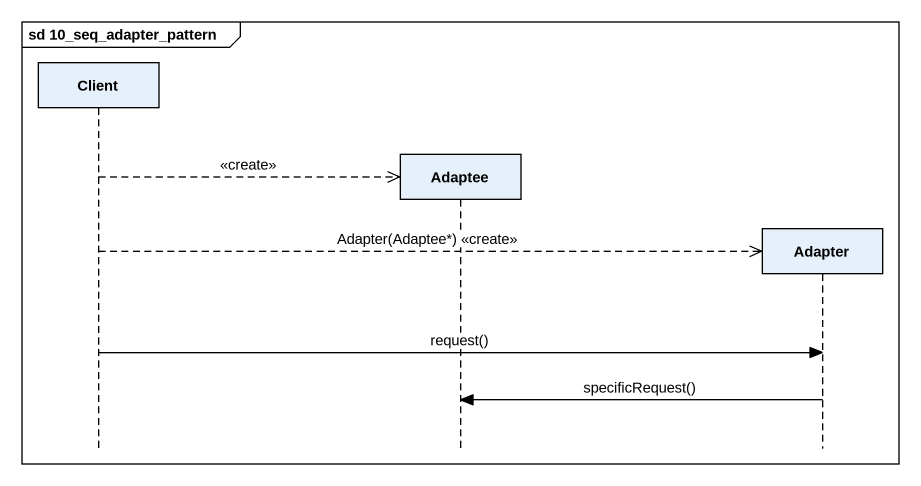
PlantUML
@startuml
mainframe sd 10_seq_adapter_pattern
hide footbox
participant Client
participant Adaptee
participant Adapter

Client -->> Adaptee ** : <<create>>
Client -->> Adapter ** : Adapter(Adaptee*) <<create>>
Client -> Adapter : request()
Adapter -> Adaptee : specificRequest()
@enduml
